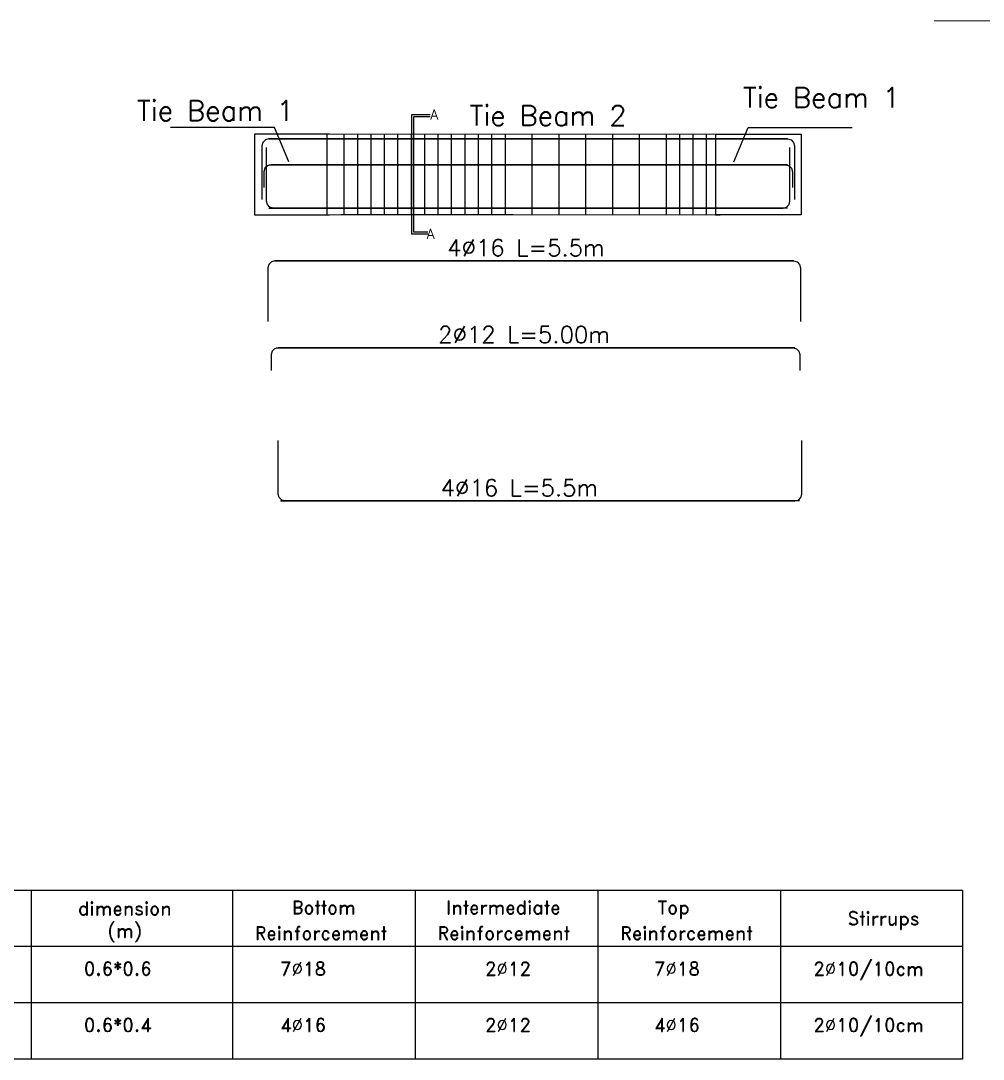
# Model space of a CAD drawing. Extents: x 166525 to 167198, y 178739 to 179747.
# Drawn here: x 166631.42 to 166645.76, y 179427.25 to 179442.73 of the extents above; entities that cross this region are included whole.
import ezdxf

# ---------------------------------------------------------------- set-up
doc = ezdxf.new("R2010")
doc.units = 0
doc.header["$MEASUREMENT"] = 0
doc.linetypes.add('VONLAYER', pattern=[0])
doc.layers.get('0').update_dxf_attribs({"linetype": 'CONTINUOUS'})
doc.layers.add('BEAM', color=6, linetype='CONTINUOUS', lineweight=13)
for name, color, linetype in [('BEAM-DIM', 4, 'CONTINUOUS'), ('found', 6, 'CONTINUOUS'), ('outdim', 42, 'CONTINUOUS'), ('rebar call line', 8, 'CONTINUOUS'), ('REBARS', 2, 'CONTINUOUS'), ('Reinforcement', 10, 'CONTINUOUS'), ('TEXT', 7, 'CONTINUOUS')]:
    doc.layers.add(name, color=color, linetype=linetype)
doc.styles.add('ROMAND10', font='ROMAND.shx', dxfattribs={"height": 0.2})
doc.styles.add('ROMANS', font='romans.shx')

msp = doc.modelspace()

# ---------------------------------------------------------------- linework, layer by layer
at = {"color": 8, "linetype": 'Continuous'}
for p, q in [((166635.19963, 179441.13716), (166633.64989, 179441.13716)), ((166635.41122, 179440.62295), (166635.19963, 179441.13716)), ((166642.0474, 179440.62295), (166642.25899, 179441.13716)), ((166642.25899, 179441.13716), (166643.80873, 179441.13716))]:
    msp.add_line(p, q, dxfattribs=at)
at = {"color": 5}
for p, q in [((166636.01675, 179441.03541), (166634.90242, 179441.03541)), ((166634.90242, 179441.03541), (166634.90242, 179439.83541)), ((166635.98019, 179441.03541), (166634.90242, 179441.03541)), ((166634.90242, 179441.03541), (166634.90242, 179439.83541)), ((166635.98019, 179441.03541), (166635.98019, 179439.9359)), ((166641.77021, 179441.03541), (166643.05099, 179441.03541)), ((166641.77021, 179441.03541), (166641.77021, 179439.83541)), ((166643.05099, 179441.03541), (166643.05099, 179439.83541)), ((166635.98019, 179439.9359), (166635.98019, 179439.83541)), ((166634.90242, 179439.83541), (166636.01675, 179439.83541)), ((166634.90242, 179439.83541), (166635.98019, 179439.83541)), ((166643.05099, 179439.83541), (166641.77021, 179439.83541))]:
    msp.add_line(p, q, dxfattribs=at)
at = {"layer": 'BEAM', "color": 9, "linetype": 'Continuous'}
msp.add_line((166649.04885, 179442.72792), (166645.03213, 179442.72792), dxfattribs=at)
at = {"layer": 'BEAM'}
for p, q in [((166635.98019, 179441.03541), (166641.77021, 179441.03541)), ((166635.98019, 179439.83541), (166641.77021, 179439.83541))]:
    msp.add_line(p, q, dxfattribs=at)
at = {"layer": 'found'}
for p, q in [((166638.75143, 179439.83541), (166636.18982, 179439.83541)), ((166641.77021, 179439.83541), (166641.83982, 179439.83541))]:
    msp.add_line(p, q, dxfattribs=at)
at = {"layer": 'outdim'}
for p, q in [((166645.45443, 179429.76387), (166628.57114, 179429.76387)), ((166631.57114, 179429.76387), (166631.57114, 179427.24604)), ((166634.57114, 179429.76387), (166634.57114, 179427.24604)), ((166637.29501, 179429.76387), (166637.29501, 179427.24604)), ((166640.01888, 179429.76387), (166640.01888, 179427.24604)), ((166642.74275, 179429.76387), (166642.74275, 179427.24604)), ((166645.45443, 179429.76387), (166645.45443, 179427.24604)), ((166645.45443, 179428.92532), (166628.57114, 179428.92532)), ((166645.45443, 179428.08676), (166628.57114, 179428.08676)), ((166645.45443, 179427.24604), (166628.57114, 179427.24604)), ((166645.45443, 179427.24604), (166628.57114, 179427.24604))]:
    msp.add_line(p, q, dxfattribs=at)
at = {"layer": 'rebar call line'}
for points in [[(166637.52163, 179441.32449), (166637.23982, 179441.32449), (166637.23982, 179439.54929), (166637.48384, 179439.54929)], [(166637.52163, 179441.29449), (166637.26937, 179441.29449), (166637.26937, 179439.57929), (166637.48384, 179439.57929)]]:
    msp.add_lwpolyline(points, dxfattribs=at)
at = {"layer": 'REBARS'}
for points in [[(166642.84798, 179440.96543), (166635.11417, 179440.96543), (166635.06337, 179440.95182), (166635.02618, 179440.91463), (166635.01257, 179440.86383), (166635.01257, 179440.06383)], [(166635.11417, 179440.96543), (166642.84798, 179440.96543), (166642.89878, 179440.95182), (166642.93597, 179440.91463), (166642.94958, 179440.86383), (166642.94958, 179440.06383)], [(166642.84798, 179439.9359), (166635.18133, 179439.9359), (166635.13053, 179439.94951), (166635.09334, 179439.9867), (166635.07973, 179440.0375), (166635.07973, 179440.8375)], [(166635.11417, 179439.9359), (166642.78082, 179439.9359), (166642.83162, 179439.94951), (166642.8688, 179439.9867), (166642.88242, 179440.0375), (166642.88242, 179440.8375)], [(166642.84798, 179440.57965), (166635.14295, 179440.57965), (166635.09215, 179440.56604), (166635.05496, 179440.52885), (166635.04135, 179440.47805), (166635.04135, 179440.24207)], [(166635.11417, 179440.57965), (166642.81919, 179440.57965), (166642.86999, 179440.56604), (166642.90718, 179440.52885), (166642.92079, 179440.47805), (166642.92079, 179440.24207)], [(166642.93732, 179439.14732), (166635.20351, 179439.14732), (166635.15271, 179439.13371), (166635.11552, 179439.09652), (166635.10191, 179439.04572), (166635.10191, 179438.24572)], [(166635.20351, 179439.14732), (166642.93732, 179439.14732), (166642.98812, 179439.13371), (166643.02531, 179439.09652), (166643.03892, 179439.04572), (166643.03892, 179438.24572)], [(166642.95722, 179437.8524), (166635.25219, 179437.8524), (166635.20139, 179437.83878), (166635.1642, 179437.8016), (166635.15059, 179437.7508), (166635.15059, 179437.51482)], [(166635.2234, 179437.8524), (166642.92843, 179437.8524), (166642.97923, 179437.83878), (166643.01642, 179437.8016), (166643.03003, 179437.7508), (166643.03003, 179437.51482)], [(166643.02373, 179435.56894), (166635.35708, 179435.56894), (166635.30628, 179435.58255), (166635.26909, 179435.61974), (166635.25548, 179435.67054), (166635.25548, 179436.47054)], [(166635.28992, 179435.56894), (166642.95657, 179435.56894), (166643.00737, 179435.58255), (166643.04455, 179435.61974), (166643.05817, 179435.67054), (166643.05817, 179436.47054)]]:
    msp.add_lwpolyline(points, dxfattribs=at)
at = {"layer": 'Reinforcement', "linetype": 'VONLAYER'}
for p, q in [((166636.23982, 179439.83541), (166636.23982, 179441.03541)), ((166636.43982, 179439.83541), (166636.43982, 179441.03541)), ((166636.63982, 179439.83541), (166636.63982, 179441.03541)), ((166636.83982, 179439.83541), (166636.83982, 179441.03541)), ((166637.03982, 179439.83541), (166637.03982, 179441.03541)), ((166637.23982, 179439.83541), (166637.23982, 179441.03541)), ((166637.43982, 179439.83541), (166637.43982, 179441.03541)), ((166637.63982, 179439.83541), (166637.63982, 179441.03541)), ((166637.83982, 179439.83541), (166637.83982, 179441.03541)), ((166638.03982, 179439.83541), (166638.03982, 179441.03541)), ((166638.23982, 179439.83541), (166638.23982, 179441.03541)), ((166638.43982, 179439.83541), (166638.43982, 179441.03541)), ((166638.63982, 179439.83541), (166638.63982, 179441.03541)), ((166639.03982, 179439.83541), (166639.03982, 179441.03541)), ((166639.43982, 179439.83541), (166639.43982, 179441.03541)), ((166639.83982, 179439.83541), (166639.83982, 179441.03541)), ((166640.23982, 179439.83541), (166640.23982, 179441.03541)), ((166640.63982, 179439.83541), (166640.63982, 179441.03541)), ((166641.03982, 179439.83541), (166641.03982, 179441.03541)), ((166641.23982, 179439.83541), (166641.23982, 179441.03541)), ((166641.43982, 179439.83541), (166641.43982, 179441.03541)), ((166641.63982, 179439.83541), (166641.63982, 179441.03541))]:
    msp.add_line(p, q, dxfattribs=at)

# ---------------------------------------------------------------- texts
at = {"layer": 'BEAM-DIM', "style": 'ROMANS'}
for s, height, p in [('A', 0.15, (166637.5232, 179441.25368, 2612.33432)), ('A', 0.15, (166637.46761, 179439.47694, 3480.91864)), ('4%%C16 L=5.5m', 0.25, (166637.77425, 179439.2193)), ('2%%C12 L=5.00m', 0.25, (166637.6384, 179437.92438)), ('4%%C16 L=5.5m', 0.25, (166637.67622, 179435.64092))]:
    msp.add_text(s, height=height, dxfattribs=at).set_placement(p)
at = {"layer": 'outdim', "char_height": 0.2, "style": 'ROMAND10'}
for s, insert, width, attachment_point in [('dimension (m)', (166632.96634, 179429.59395), 0.7386111, 2), ('Bottom', (166635.45939, 179429.60932), 0.5137929, 1), ('Intermediate ', (166637.7552, 179429.60932), 0.5137929, 1), ('Top', (166640.90713, 179429.60932), 0.5137929, 1), ('Stirrups ', (166643.74211, 179429.44661), 0.5137929, 1), ('Reinforcement', (166634.9058, 179429.22503), 0.5137929, 1), ('Reinforcement', (166637.63038, 179429.22503), 0.5137929, 1), ('Reinforcement', (166640.35354, 179429.22503), 0.5137929, 1), ('2%%C10/10cm', (166643.23088, 179428.69571), 0.5137929, 1), ('0.6*0.6', (166632.35649, 179428.69571), 0.5137929, 1), ('7%%C18', (166635.28261, 179428.69571), 0.5137929, 1), ('2%%C12', (166638.33618, 179428.69571), 0.5137929, 1), ('7%%C18', (166640.85517, 179428.69571), 0.5137929, 1), ('0.6*0.4', (166632.35649, 179427.85716), 0.5137929, 1), ('4%%C16', (166635.28261, 179427.85716), 0.5137929, 1), ('2%%C12', (166638.33618, 179427.85716), 0.5137929, 1), ('4%%C16', (166640.85517, 179427.85716), 0.5137929, 1), ('2%%C10/10cm', (166643.23088, 179427.85716), 0.5137929, 1)]:
    msp.add_mtext(s, dxfattribs=dict(at, insert=insert, width=width, attachment_point=attachment_point))
at = {"layer": 'TEXT', "style": 'ROMANS'}
for s, p in [('Tie Beam 1 ', (166642.1801, 179441.4325)), ('Tie Beam 1 ', (166633.14836, 179441.23841)), ('Tie Beam 2 ', (166638.1055, 179441.16436))]:
    msp.add_text(s, height=0.3, dxfattribs=at).set_placement(p)

doc.saveas('drawing.dxf')
